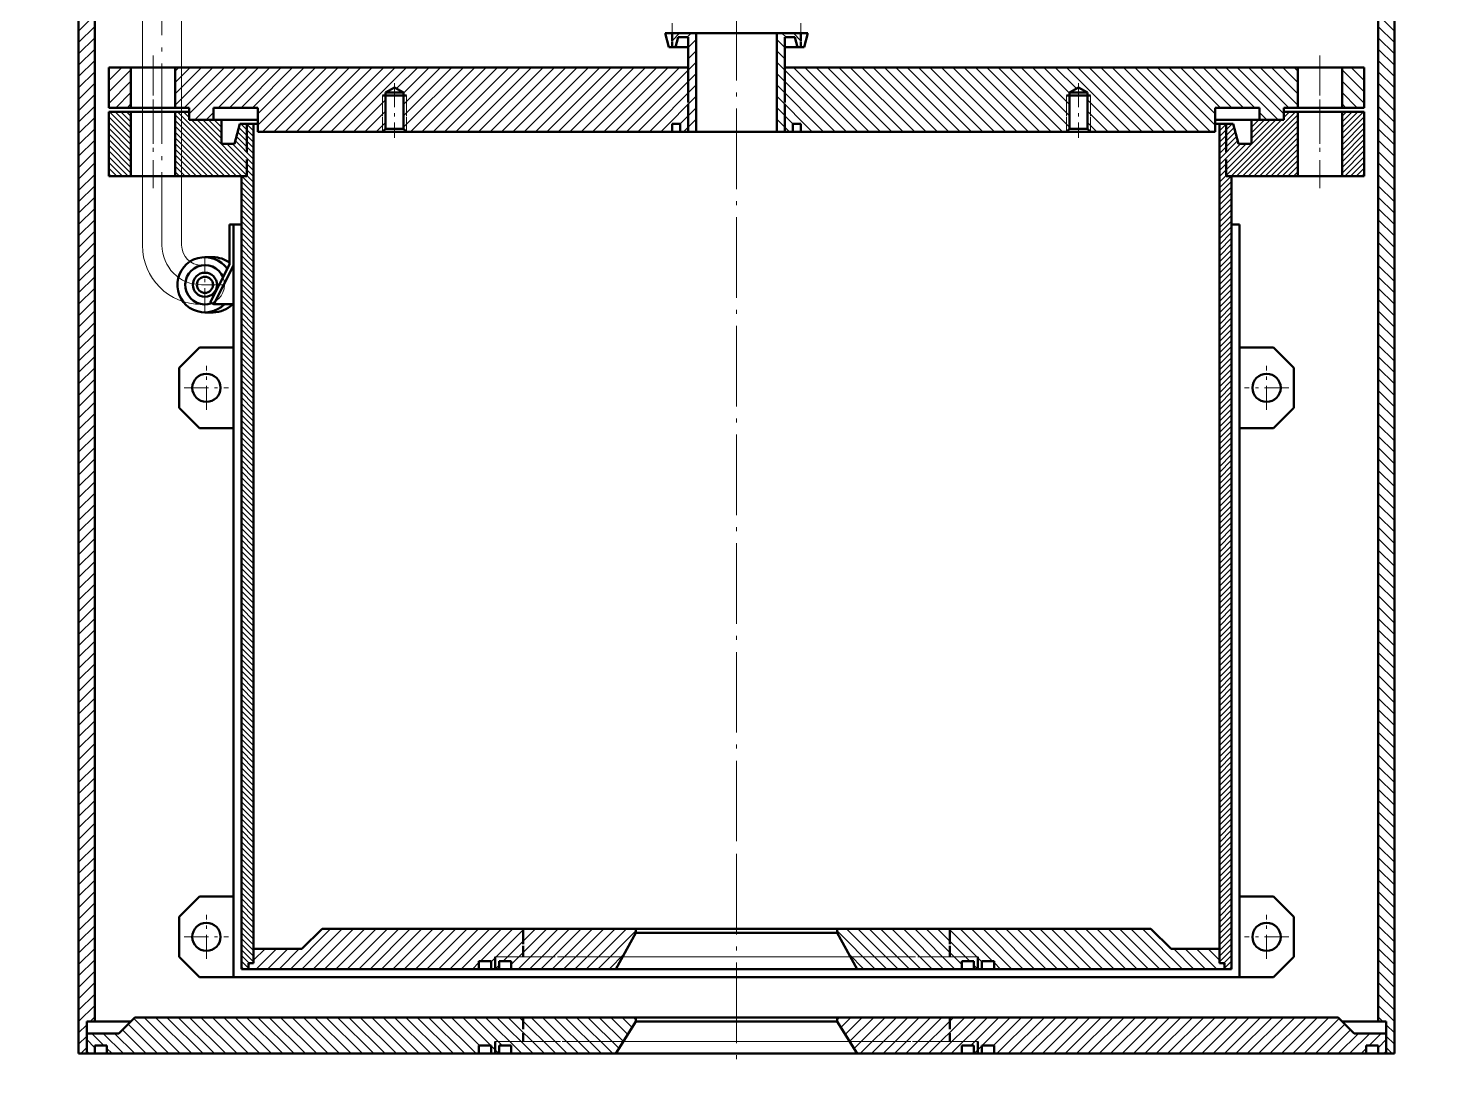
# Model space of a CAD drawing. Header units: millimetres. Extents: x 0 to 393, y 0 to 509.
# Drawn here: x 20.5 to 372.5, y 0 to 257.7 of the extents above; entities that cross this region are included whole.
import ezdxf

# ---------------------------------------------------------------- set-up
doc = ezdxf.new("R2010")
doc.units = ezdxf.units.MM
for name, pattern in [('S-P10', [15, 10, -2, 1, -2]), ('S-P20', [27, 20, -3, 1, -3]), ('S-P6', [9.8, 6, -1.5, 0.8, -1.5])]:
    doc.linetypes.add(name, pattern=pattern)
for name, color, linetype, lineweight in [('1', 9, 'Continuous', 20), ('2', 2, 'Continuous', 50), ('HATCH', 5, 'Continuous', 20)]:
    doc.layers.add(name, color=color, linetype=linetype, lineweight=lineweight)
pattern_1 = [(45, (-1211.3568, -496.5737), (0.7071068, -0.7071068), [])]
pattern_2 = [(315, (-1211.3568, -496.5737), (-1.4142136, -1.4142136), [])]
pattern_3 = [(225, (1604.3568, -496.5737), (1.4142136, -1.4142136), [])]
pattern_4 = [(135, (1604.3568, -496.5737), (-0.7071068, -0.7071068), [])]

msp = doc.modelspace()

# ---------------------------------------------------------------- hatches: boundary and pattern name
at = {"layer": 'HATCH'}
h = msp.add_hatch(dxfattribs=at)
h.set_pattern_fill('U', scale=2, angle=225, style=0, pattern_type=0)
h.set_pattern_definition(pattern_3)
h.paths.add_polyline_path([(32, 292), (32, 287), (27, 287), (27, 292), (20.5, 292), (20.5, 280), (27, 280), (27, 282), (31, 282), (31, 280), (33, 280), (33, 3), (35, 3), (35, 11), (37, 11), (37, 292)])
h = msp.add_hatch(dxfattribs=at)
h.set_pattern_fill('U', scale=2, angle=225, style=0, pattern_type=0)
h.set_pattern_definition(pattern_2)
h.paths.add_polyline_path([(361, 292), (361, 287), (366, 287), (366, 292), (372.5, 292), (372.5, 280), (366, 280), (366, 282), (362, 282), (362, 280), (360, 280), (360, 3), (358, 3), (358, 11), (356, 11), (356, 292)])
h = msp.add_hatch(dxfattribs=at)
h.set_pattern_fill('U', scale=2, angle=225, style=0, pattern_type=0)
h.set_pattern_definition(pattern_3)
h.paths.add_polyline_path([(57, 248), (57, 238), (60.5, 238), (60.5, 235), (66.5, 235), (66.5, 238), (77.5, 238), (77.5, 232), (108.5, 232), (109.25, 232.75), (109.25, 241.75), (111.5, 243.05), (113.75, 241.75), (113.75, 232.75), (114.5, 232), (180.5, 232), (180.5, 234), (182.5, 234), (182.5, 232), (186.5, 232), (186.5, 255.5), (186.5, 256.5), (180.5, 256.5), (180.5, 254.65), (180.5, 253), (181.3, 253), (181.97, 255.5), (184.5, 255.5), (184.5, 248)])
h = msp.add_hatch(dxfattribs=at)
h.set_pattern_fill('U', scale=2, angle=225, style=0, pattern_type=0)
h.set_pattern_definition(pattern_2)
h.paths.add_polyline_path([(336, 248), (336, 238), (332.5, 238), (332.5, 235), (326.5, 235), (326.5, 238), (315.5, 238), (315.5, 232), (284.5, 232), (283.75, 232.75), (283.75, 241.75), (281.5, 243.05), (279.25, 241.75), (279.25, 232.75), (278.5, 232), (212.5, 232), (212.5, 234), (210.5, 234), (210.5, 232), (206.5, 232), (206.5, 255.5), (206.5, 256.5), (212.5, 256.5), (212.5, 254.65), (212.5, 253), (211.7, 253), (211.03, 255.5), (208.5, 255.5), (208.5, 248)])
h = msp.add_hatch(dxfattribs=at)
h.set_pattern_fill('U', scale=2, angle=225, style=0, pattern_type=0)
h.set_pattern_definition(pattern_3)
h.paths.add_polyline_path([(40.5, 238), (46, 238), (46, 248), (40.5, 248)])
h = msp.add_hatch(dxfattribs=at)
h.set_pattern_fill('U', scale=2, angle=225, style=0, pattern_type=0)
h.set_pattern_definition(pattern_2)
h.paths.add_polyline_path([(352.5, 248), (347, 248), (347, 238), (352.5, 238)])
h = msp.add_hatch(dxfattribs=at)
h.set_pattern_fill('U', angle=135, style=0, pattern_type=0)
h.set_pattern_definition(pattern_4)
h.paths.add_polyline_path([(40.5, 237), (40.5, 221), (46, 221), (46, 237)])
h = msp.add_hatch(dxfattribs=at)
h.set_pattern_fill('U', angle=135, style=0, pattern_type=0)
h.set_pattern_definition(pattern_4)
h.paths.add_polyline_path([(73.5, 221), (73.5, 24), (75.25, 24), (75.25, 25.5), (76.5, 25.5), (76.5, 234), (73.1, 234), (71.76, 229), (68.5, 229), (68.5, 235), (60.5, 235), (60.5, 237), (57, 237), (57, 221)])
h = msp.add_hatch(dxfattribs=at)
h.set_pattern_fill('U', angle=135, style=0, pattern_type=0)
h.set_pattern_definition(pattern_1)
h.paths.add_polyline_path([(319.5, 221), (319.5, 24), (317.75, 24), (317.75, 25.5), (316.5, 25.5), (316.5, 234), (319.9, 234), (321.24, 229), (324.5, 229), (324.5, 235), (332.5, 235), (332.5, 237), (336, 237), (336, 221)])
h = msp.add_hatch(dxfattribs=at)
h.set_pattern_fill('U', angle=135, style=0, pattern_type=0)
h.set_pattern_definition(pattern_1)
h.paths.add_polyline_path([(352.5, 237), (352.5, 221), (347, 221), (347, 237)])
h = msp.add_hatch(dxfattribs=at)
h.set_pattern_fill('_USER', scale=2, angle=225, style=0, pattern_type=0)
h.set_pattern_definition(pattern_3)
h.paths.add_polyline_path([(93.5, 34), (88.5, 29), (76.5, 29), (76.5, 25.5), (75.25, 25.5), (75.25, 24), (132.5, 24), (132.5, 26), (135.5, 26), (135.5, 24), (137.5, 24), (137.5, 26), (140.5, 26), (140.5, 24), (166.5, 24), (171.5, 33), (171.5, 34)])
h = msp.add_hatch(dxfattribs=at)
h.set_pattern_fill('_USER', scale=2, angle=225, style=0, pattern_type=0)
h.set_pattern_definition(pattern_2)
h.paths.add_polyline_path([(299.5, 34), (304.5, 29), (316.5, 29), (316.5, 25.5), (317.75, 25.5), (317.75, 24), (260.5, 24), (260.5, 26), (257.5, 26), (257.5, 24), (255.5, 24), (255.5, 26), (252.5, 26), (252.5, 24), (226.5, 24), (221.5, 33), (221.5, 34)])
h = msp.add_hatch(dxfattribs=at)
h.set_pattern_fill('_USER', scale=2, angle=135, style=0, pattern_type=0)
h.set_pattern_definition([(135, (1604.3568, -496.5737), (-1.4142136, -1.4142136), [])])
h.paths.add_polyline_path([(47, 12), (43, 8), (35, 8), (35, 3), (37, 3), (37, 5), (40, 5), (40, 3), (132.5, 3), (132.5, 5), (135.5, 5), (135.5, 3), (137.5, 3), (137.5, 5), (140.5, 5), (140.5, 3), (166.5, 3), (171.5, 11), (171.5, 12)])
h = msp.add_hatch(dxfattribs=at)
h.set_pattern_fill('_USER', scale=2, angle=135, style=0, pattern_type=0)
h.set_pattern_definition([(45, (-1211.3568, -496.5737), (1.4142136, -1.4142136), [])])
h.paths.add_polyline_path([(346, 12), (350, 8), (358, 8), (358, 3), (356, 3), (356, 5), (353, 5), (353, 3), (260.5, 3), (260.5, 5), (257.5, 5), (257.5, 3), (255.5, 3), (255.5, 5), (252.5, 5), (252.5, 3), (226.5, 3), (221.5, 11), (221.5, 12)])

# ---------------------------------------------------------------- linework, layer by layer
at = {"layer": '1', "color": 7, "linetype": 'S-P20'}
for p, q in [((196.5, 453.77), (196.5, 54.55)), ((53.7, 356.98), (53.7, 203.85)), ((196.5, 52.6), (196.5, 0))]:
    msp.add_line(p, q, dxfattribs=at)
at = {"layer": '1', "color": 7}
for p, q in [((48.85, 203.8), (48.85, 262.93)), ((58.6, 203.85), (58.6, 262.93)), ((180.5, 256.5), (180.5, 259)), ((212.5, 256.5), (212.5, 259)), ((108.5, 235.93), (108.5, 241)), ((114.5, 235.93), (114.5, 241)), ((278.5, 235.93), (278.5, 241)), ((284.5, 235.93), (284.5, 241)), ((108.5, 232), (108.5, 235.66)), ((114.5, 232), (114.5, 235.66)), ((278.5, 232), (278.5, 235.66)), ((284.5, 232), (284.5, 235.66)), ((63.6, 198.85), (64.5, 198.85)), ((63.55, 189.1), (64.5, 189.1)), ((136.5, 27), (151.42, 27)), ((152.04, 27), (196.5, 27)), ((240.96, 27), (196.5, 27)), ((256.5, 27), (241.58, 27)), ((136.5, 6), (152.77, 6)), ((153.16, 6), (196.5, 6)), ((239.84, 6), (196.5, 6)), ((256.5, 6), (240.23, 6))]:
    msp.add_line(p, q, dxfattribs=at)
at = {"layer": '1', "color": 7, "linetype": 'S-P10'}
for p, q in [((51.5, 251), (51.5, 229)), ((341.5, 251), (341.5, 229)), ((51.5, 240), (51.5, 218)), ((341.5, 240), (341.5, 218))]:
    msp.add_line(p, q, dxfattribs=at)
at = {"layer": '1', "color": 7, "linetype": 'S-P6'}
for p, q in [((111.5, 244.1), (111.5, 230.5)), ((281.5, 244.1), (281.5, 230.5)), ((64.4, 187.15), (64.4, 200.85)), ((63.55, 194), (69.35, 194)), ((64.75, 162.9), (64.75, 173.9)), ((328.25, 162.9), (328.25, 173.9)), ((59.25, 168.4), (70.25, 168.4)), ((333.75, 168.4), (322.75, 168.4)), ((64.75, 26.5), (64.75, 37.5)), ((328.25, 26.5), (328.25, 37.5)), ((59.25, 32), (70.25, 32)), ((333.75, 32), (322.75, 32))]:
    msp.add_line(p, q, dxfattribs=at)
at = {"layer": '1', "color": 7}
msp.add_circle((64.4, 194), 4.85, dxfattribs=at)
for centre, radius in [((63.55, 203.8), 14.7), ((63.55, 203.85), 9.85), ((63.6, 203.85), 5)]:
    msp.add_arc(centre, radius, 180, 270, dxfattribs=at)
at = {"layer": '2', "color": 7}
for p, q in [((37, 292), (37, 11)), ((356, 292), (356, 11)), ((33, 282.8), (33, 3)), ((360, 282.8), (360, 3)), ((196.5, 256.5), (178.76, 256.5)), ((179.7, 253), (178.76, 256.5)), ((180.5, 254.65), (180.5, 256.5)), ((180.5, 253), (180.5, 254.45)), ((181.3, 253), (181.97, 255.5)), ((184.5, 255.5), (181.97, 255.5)), ((184.5, 255.5), (184.5, 239.29)), ((186.5, 256.5), (186.5, 232)), ((186.5, 255.5), (186.5, 232)), ((196.5, 256.5), (214.24, 256.5)), ((206.5, 256.5), (206.5, 232)), ((206.5, 255.5), (206.5, 232)), ((208.5, 255.5), (211.03, 255.5)), ((208.5, 255.5), (208.5, 239.29)), ((211.7, 253), (211.03, 255.5)), ((212.5, 254.65), (212.5, 256.5)), ((212.5, 253), (212.5, 254.45)), ((213.3, 253), (214.24, 256.5)), ((184.5, 253), (179.7, 253)), ((208.5, 253), (213.3, 253)), ((184.5, 248), (40.5, 248)), ((40.5, 248), (40.5, 238)), ((46, 248), (46, 238)), ((57, 238), (57, 248)), ((208.5, 248), (352.5, 248)), ((336, 238), (336, 248)), ((347, 248), (347, 238)), ((352.5, 248), (352.5, 238)), ((111.5, 243.05), (109.25, 241.75)), ((111.5, 243.05), (113.75, 241.75)), ((281.5, 243.05), (279.25, 241.75)), ((281.5, 243.05), (283.75, 241.75)), ((111.5, 241), (108.5, 241)), ((111.5, 241.75), (109.25, 241.75)), ((109.25, 241.75), (109.25, 232.75)), ((111.5, 241.75), (113.75, 241.75)), ((111.5, 241), (114.5, 241)), ((113.75, 241.75), (113.75, 232.75)), ((281.5, 241), (278.5, 241)), ((279.25, 241.75), (279.25, 232.75)), ((281.5, 241.75), (279.25, 241.75)), ((281.5, 241.75), (283.75, 241.75)), ((281.5, 241), (284.5, 241)), ((283.75, 241.75), (283.75, 232.75)), ((60.5, 238), (40.5, 238)), ((40.5, 237), (40.5, 221)), ((60.5, 237), (40.5, 237)), ((46, 237), (46, 221)), ((57, 221), (57, 237)), ((60.5, 238), (60.5, 235)), ((60.5, 237), (60.5, 235)), ((77.5, 238), (66.5, 238)), ((66.5, 238), (66.5, 235)), ((77.5, 238), (77.5, 232)), ((184.5, 238.96), (184.5, 232)), ((208.5, 238.96), (208.5, 232)), ((315.5, 238), (315.5, 232)), ((315.5, 238), (326.5, 238)), ((326.5, 238), (326.5, 235)), ((332.5, 238), (352.5, 238)), ((332.5, 238), (332.5, 235)), ((332.5, 237), (352.5, 237)), ((332.5, 237), (332.5, 235)), ((336, 221), (336, 237)), ((347, 237), (347, 221)), ((352.5, 237), (352.5, 221)), ((77.5, 235), (60.5, 235)), ((77.5, 235), (60.5, 235)), ((68.5, 235), (68.5, 229)), ((73.1, 234), (71.76, 229)), ((77.5, 234), (73.1, 234)), ((74.8, 234), (74.8, 226.95)), ((76.5, 234), (76.5, 25.5)), ((109.25, 232.75), (108.5, 232)), ((111.5, 232.75), (109.25, 232.75)), ((111.5, 232.75), (113.75, 232.75)), ((113.75, 232.75), (114.5, 232)), ((180.5, 232), (180.5, 234)), ((182.5, 234), (180.5, 234)), ((182.5, 232), (182.5, 234)), ((210.5, 234), (212.5, 234)), ((210.5, 232), (210.5, 234)), ((212.5, 232), (212.5, 234)), ((279.25, 232.75), (278.5, 232)), ((281.5, 232.75), (279.25, 232.75)), ((281.5, 232.75), (283.75, 232.75)), ((283.75, 232.75), (284.5, 232)), ((315.5, 235), (332.5, 235)), ((315.5, 235), (332.5, 235)), ((315.5, 234), (319.9, 234)), ((316.5, 234), (316.5, 25.5)), ((318.2, 234), (318.2, 226.95)), ((319.9, 234), (321.24, 229)), ((324.5, 235), (324.5, 229)), ((71.76, 229), (68.5, 229)), ((196.5, 232), (77.5, 232)), ((111.5, 232), (108.5, 232)), ((111.5, 232), (114.5, 232)), ((196.5, 232), (315.5, 232)), ((281.5, 232), (278.5, 232)), ((281.5, 232), (284.5, 232)), ((321.24, 229), (324.5, 229)), ((74.8, 225.13), (74.8, 221)), ((318.2, 225.13), (318.2, 221)), ((74.8, 221), (40.5, 221)), ((73.5, 221), (73.5, 24)), ((318.2, 221), (352.5, 221)), ((319.5, 221), (319.5, 24)), ((70.5, 209), (70.5, 199)), ((71.5, 209), (70.5, 209)), ((71.5, 209), (71.5, 175)), ((73.5, 209), (71.5, 209)), ((319.5, 209), (321.5, 209)), ((321.5, 209), (321.5, 175)), ((66.4, 200.85), (64.4, 200.85)), ((70.5, 199), (65.71, 189.6)), ((71.5, 198.76), (66.6, 189.15)), ((66.4, 187.15), (64.4, 187.15)), ((66.6, 189.15), (65.71, 189.6)), ((71.5, 189.15), (66.6, 189.15)), ((58, 173.4), (63, 178.4)), ((71.5, 178.4), (63, 178.4)), ((321.5, 178.4), (330, 178.4)), ((335, 173.4), (330, 178.4)), ((58, 173.4), (58, 168.4)), ((71.5, 175), (71.5, 22)), ((321.5, 175), (321.5, 22)), ((335, 173.4), (335, 168.4)), ((58, 168.4), (58, 163.4)), ((335, 168.4), (335, 163.4)), ((63, 158.4), (58, 163.4)), ((330, 158.4), (335, 163.4)), ((71.5, 158.4), (63, 158.4)), ((321.5, 158.4), (330, 158.4)), ((63, 42), (58, 37)), ((71.5, 42), (63, 42)), ((321.5, 42), (330, 42)), ((330, 42), (335, 37)), ((58, 37), (58, 32)), ((335, 37), (335, 32)), ((58, 32), (58, 27)), ((93.5, 34), (88.5, 29)), ((93.5, 34), (196.5, 34)), ((143.5, 34), (143.5, 30.16)), ((171.5, 33), (166.5, 24)), ((171.5, 34), (171.5, 33)), ((171.5, 33), (196.5, 33)), ((195.09, 34), (196.5, 34)), ((299.5, 34), (196.5, 34)), ((221.5, 33), (196.5, 33)), ((221.5, 34), (221.5, 33)), ((221.5, 33), (226.5, 24)), ((249.5, 34), (249.5, 30.16)), ((299.5, 34), (304.5, 29)), ((335, 32), (335, 27)), ((76.5, 29), (88.5, 29)), ((143.5, 29.77), (143.5, 27)), ((249.5, 29.77), (249.5, 27)), ((316.5, 29), (304.5, 29)), ((63, 22), (58, 27)), ((75.25, 25.5), (76.5, 25.5)), ((75.25, 25.5), (75.25, 24)), ((132.5, 26), (132.5, 24)), ((132.5, 26), (135.5, 26)), ((135.5, 26), (135.5, 24)), ((136.5, 27), (136.5, 24)), ((137.5, 26), (137.5, 24)), ((137.5, 26), (140.5, 26)), ((140.5, 26), (140.5, 24)), ((255.5, 26), (252.5, 26)), ((252.5, 26), (252.5, 24)), ((255.5, 26), (255.5, 24)), ((256.5, 27), (256.5, 24)), ((260.5, 26), (257.5, 26)), ((257.5, 26), (257.5, 24)), ((260.5, 26), (260.5, 24)), ((317.75, 25.5), (316.5, 25.5)), ((317.75, 25.5), (317.75, 24)), ((330, 22), (335, 27)), ((71.5, 22), (63, 22)), ((71.5, 22), (196.5, 22)), ((73.5, 24), (196.5, 24)), ((319.5, 24), (196.5, 24)), ((321.5, 22), (196.5, 22)), ((321.5, 22), (330, 22)), ((35, 11), (46, 11)), ((35, 11), (35, 3)), ((47, 12), (43, 8)), ((47, 12), (196.5, 12)), ((143.5, 12), (143.5, 9.07)), ((171.5, 11), (166.5, 3)), ((171.5, 12), (171.5, 11)), ((171.5, 11), (196.5, 11)), ((346, 12), (196.5, 12)), ((221.5, 11), (196.5, 11)), ((221.5, 12), (221.5, 11)), ((221.5, 11), (226.5, 3)), ((249.5, 12), (249.5, 9.07)), ((346, 12), (350, 8)), ((358, 11), (347, 11)), ((358, 11), (358, 3)), ((35, 8), (43, 8)), ((143.5, 8.06), (143.5, 6)), ((249.5, 8.06), (249.5, 6)), ((358, 8), (350, 8)), ((37, 5), (40, 5)), ((37, 5), (37, 3)), ((40, 5), (40, 3)), ((132.5, 5), (132.5, 3)), ((132.5, 5), (135.5, 5)), ((135.5, 5), (135.5, 3)), ((136.5, 6), (136.5, 3)), ((137.5, 5), (137.5, 3)), ((137.5, 5), (140.5, 5)), ((140.5, 5), (140.5, 3)), ((255.5, 5), (252.5, 5)), ((252.5, 5), (252.5, 3)), ((255.5, 5), (255.5, 3)), ((256.5, 6), (256.5, 3)), ((260.5, 5), (257.5, 5)), ((257.5, 5), (257.5, 3)), ((260.5, 5), (260.5, 3)), ((353, 5), (353, 3)), ((356, 5), (353, 5)), ((356, 5), (356, 3)), ((33, 3), (196.5, 3)), ((360, 3), (196.5, 3))]:
    msp.add_line(p, q, dxfattribs=at)
for centre, radius in [((64.4, 194), 3), ((64.4, 194), 2), ((64.75, 168.4), 3.5), ((328.25, 168.4), 3.5), ((64.75, 32), 3.5), ((328.25, 32), 3.5)]:
    msp.add_circle(centre, radius, dxfattribs=at)
for centre, radius, start, end in [((64.4, 194), 6.85, 35.4792, 314.9252), ((66.4, 194), 6.85, 53.2346, 90), ((64.4, 194), 4.9, 22.7626, 290.3313), ((66.4, 194), 6.85, 270, 314.9252)]:
    msp.add_arc(centre, radius, start, end, dxfattribs=at)

doc.saveas('drawing.dxf')
